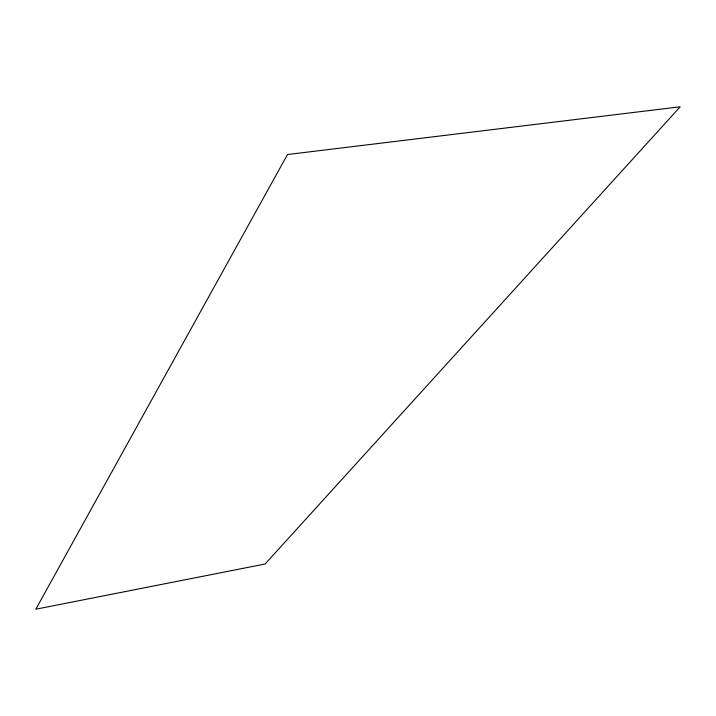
<?xml version="1.0" encoding="UTF-8"?>
<svg xmlns="http://www.w3.org/2000/svg" width="716" height="716" viewBox="0 0 716 716"><rect width="100%" height="100%" fill="white"/><g stroke="black" fill="none" stroke-linecap="round" stroke-linejoin="round"><path stroke-width="1.07" d="M287.483 154.531L35.8 609.218L265.117 564.002L680.2 106.782L287.483 154.531"/></g></svg>
